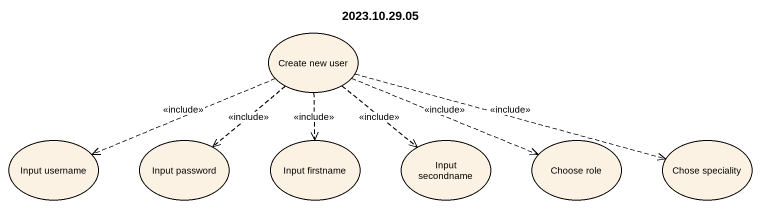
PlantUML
@startuml
title 2023.10.29.05
usecase "Create new user" as Create_new_user
usecase "Input username" as Input_username
usecase "Input password" as Input_password
usecase "Input firstname" as Input_firstname
usecase "Input secondname" as Input_secondname
usecase "Choose role" as Choose_role
usecase "Chose speciality" as Chose_speciality
Create_new_user .left.> Input_username : <<include>>
Create_new_user ..> Input_password : <<include>>
Create_new_user ..> Input_firstname : <<include>>
Create_new_user ..> Input_secondname : <<include>>
Create_new_user .right.> Choose_role : <<include>>
Create_new_user .right.> Chose_speciality : <<include>>
@enduml
